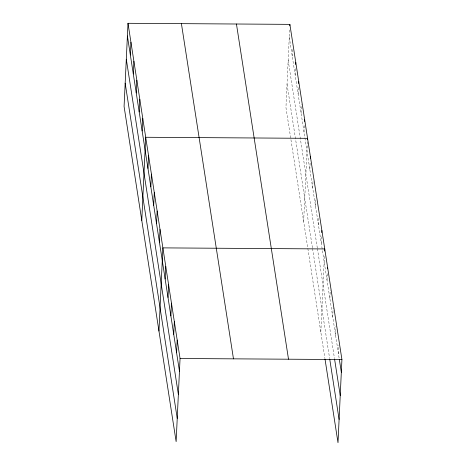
<?xml version="1.0" encoding="UTF-8"?>
<svg xmlns="http://www.w3.org/2000/svg" width="466" height="466" viewBox="0 0 466 466"><rect width="100%" height="100%" fill="white"/><g stroke="black" fill="none" stroke-linecap="round" stroke-linejoin="round"><path stroke-width="0.35" stroke-dasharray="2.33 1.75" d="M289.602 29.999L285.943 107.5L324.895 358.319M292.217 56.042L292.549 48.994M295.164 75.038L295.531 67.285M298.118 94.033L298.485 86.274M301.065 113.022L301.467 104.565M304.018 132.018L304.38 124.265M303.646 221.466L307.397 141.85M309.832 169.449L310.193 161.696M312.692 187.885L313.059 180.132M315.558 206.321L315.89 199.273M318.418 224.758L318.785 217.005M321.284 243.194L321.616 236.145M320.824 332.083L324.447 255.286M327.01 280.066L327.377 272.313M329.87 298.502L330.272 290.044M332.736 316.938L333.167 307.776M335.602 335.374L336.033 326.212M338.462 353.81L338.864 345.353M289.264 37.047L339.231 358.773M288.169 60.295L317.323 248.005M317.433 248.716L334.501 358.622M287.039 84.253L312.447 247.854M312.558 248.564L329.631 358.471"/><path stroke-width="0.7" d="M127.999 23.3L124.078 106.446L176.136 441.64L180.057 358.5L127.999 23.3L289.864 24.36L341.922 359.554L338.001 442.7L325.006 359.03M130.346 54.982L130.946 42.295M133.299 73.978L133.899 61.291M136.247 92.973L136.847 80.286M139.2 111.968L139.8 99.275M142.147 130.963L142.747 118.271M141.775 220.412L145.695 137.266L307.566 138.326L307.496 139.736M147.961 168.389L148.561 155.702M150.827 186.825L151.421 174.138M153.687 205.261L154.287 192.575M156.553 223.697L157.153 211.011M159.413 242.134L160.013 229.447M158.958 331.029L162.879 247.883L324.744 248.943L324.645 251.058M165.139 279.006L165.739 266.319M168.005 297.442L168.605 284.755M170.871 315.878L171.465 303.191M173.731 334.314L174.331 321.627M176.597 352.75L177.191 340.063M289.8 25.77L289.864 24.36M295.665 64.459L295.764 62.345M298.613 83.455L298.718 81.34M304.514 121.445L304.613 119.331M310.362 158.172L310.426 156.762M321.779 232.621L321.884 230.507M327.54 268.789L327.61 267.379M180.057 358.5L341.922 359.554M339.341 359.484L341.328 372.247M334.611 359.333L340.227 395.494M329.742 359.181L339.097 419.452M236.448 24.011L288.506 359.204M181.414 23.65L233.472 358.849M127.399 35.987L179.457 371.186M126.303 59.24L178.362 394.434M125.173 83.193L177.231 418.392"/></g></svg>
